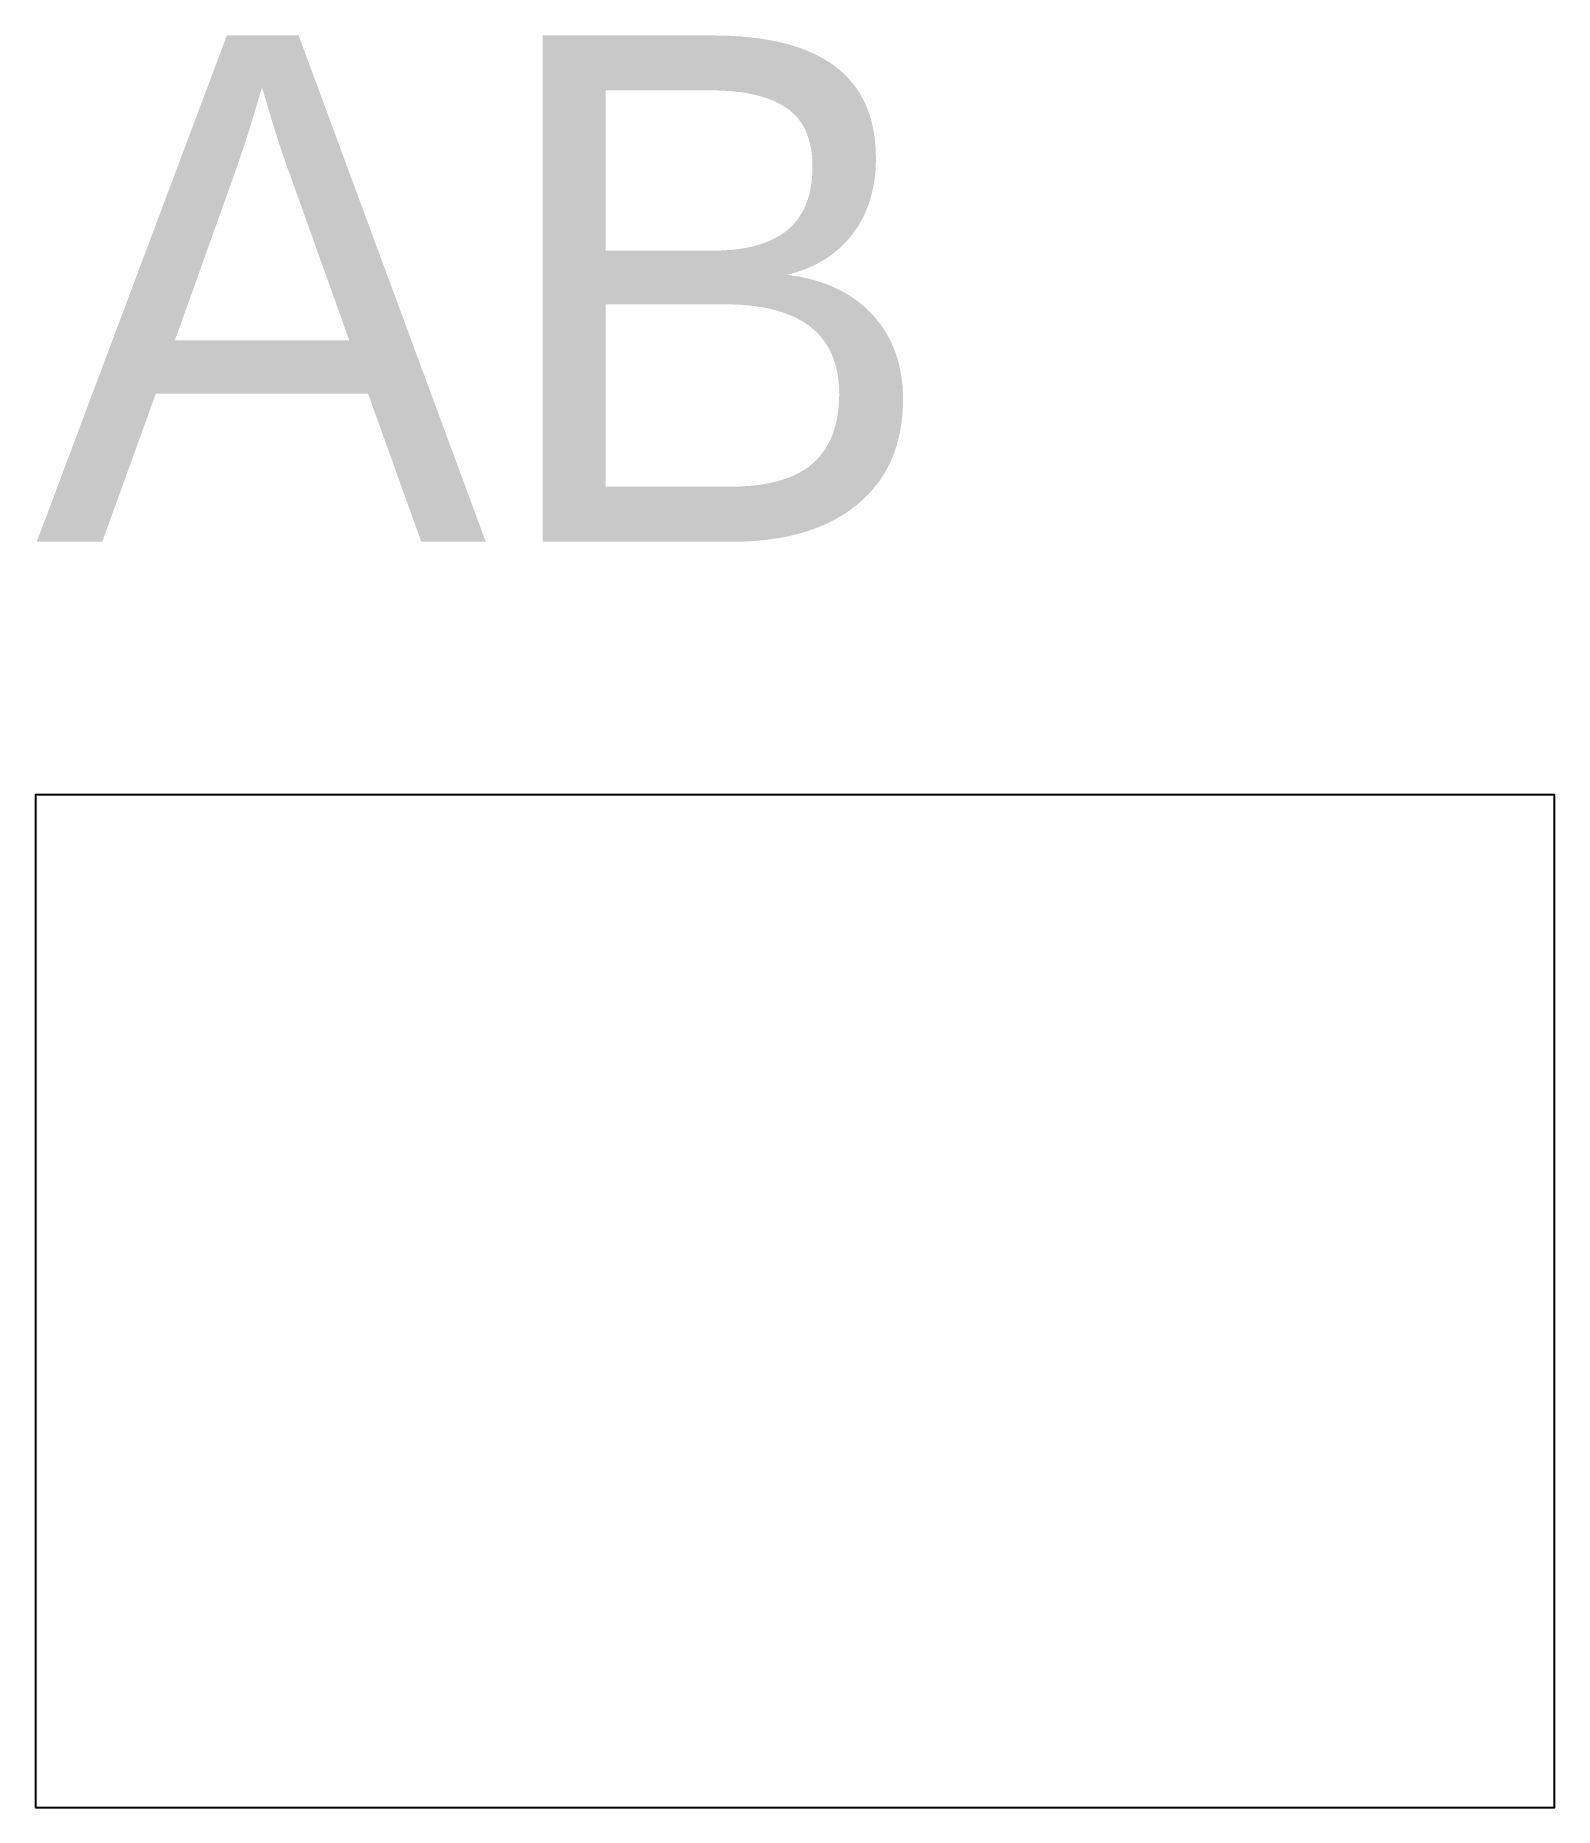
# Model space of a CAD drawing. Header units: metres. Extents: x 1000000 to 1000006, y 500000 to 500007.
import ezdxf

# ---------------------------------------------------------------- set-up
doc = ezdxf.new("R2010")
doc.units = ezdxf.units.M

# ---------------------------------------------------------------- blocks, each defined once
blk = doc.blocks.new('TAGGED')
at = {"color": 5}
blk.add_lwpolyline([(0, 0), (6, 0), (6, 4), (0, 4)], close=True, dxfattribs=at)
blk.add_attdef('LABEL', (0, 5), '', height=2)

msp = doc.modelspace()

# ---------------------------------------------------------------- block references
at = {"color": 3}
msp.add_blockref('TAGGED', (1000000, 500000), dxfattribs=at).add_auto_attribs({'LABEL': 'AB'})

doc.saveas('drawing.dxf')
